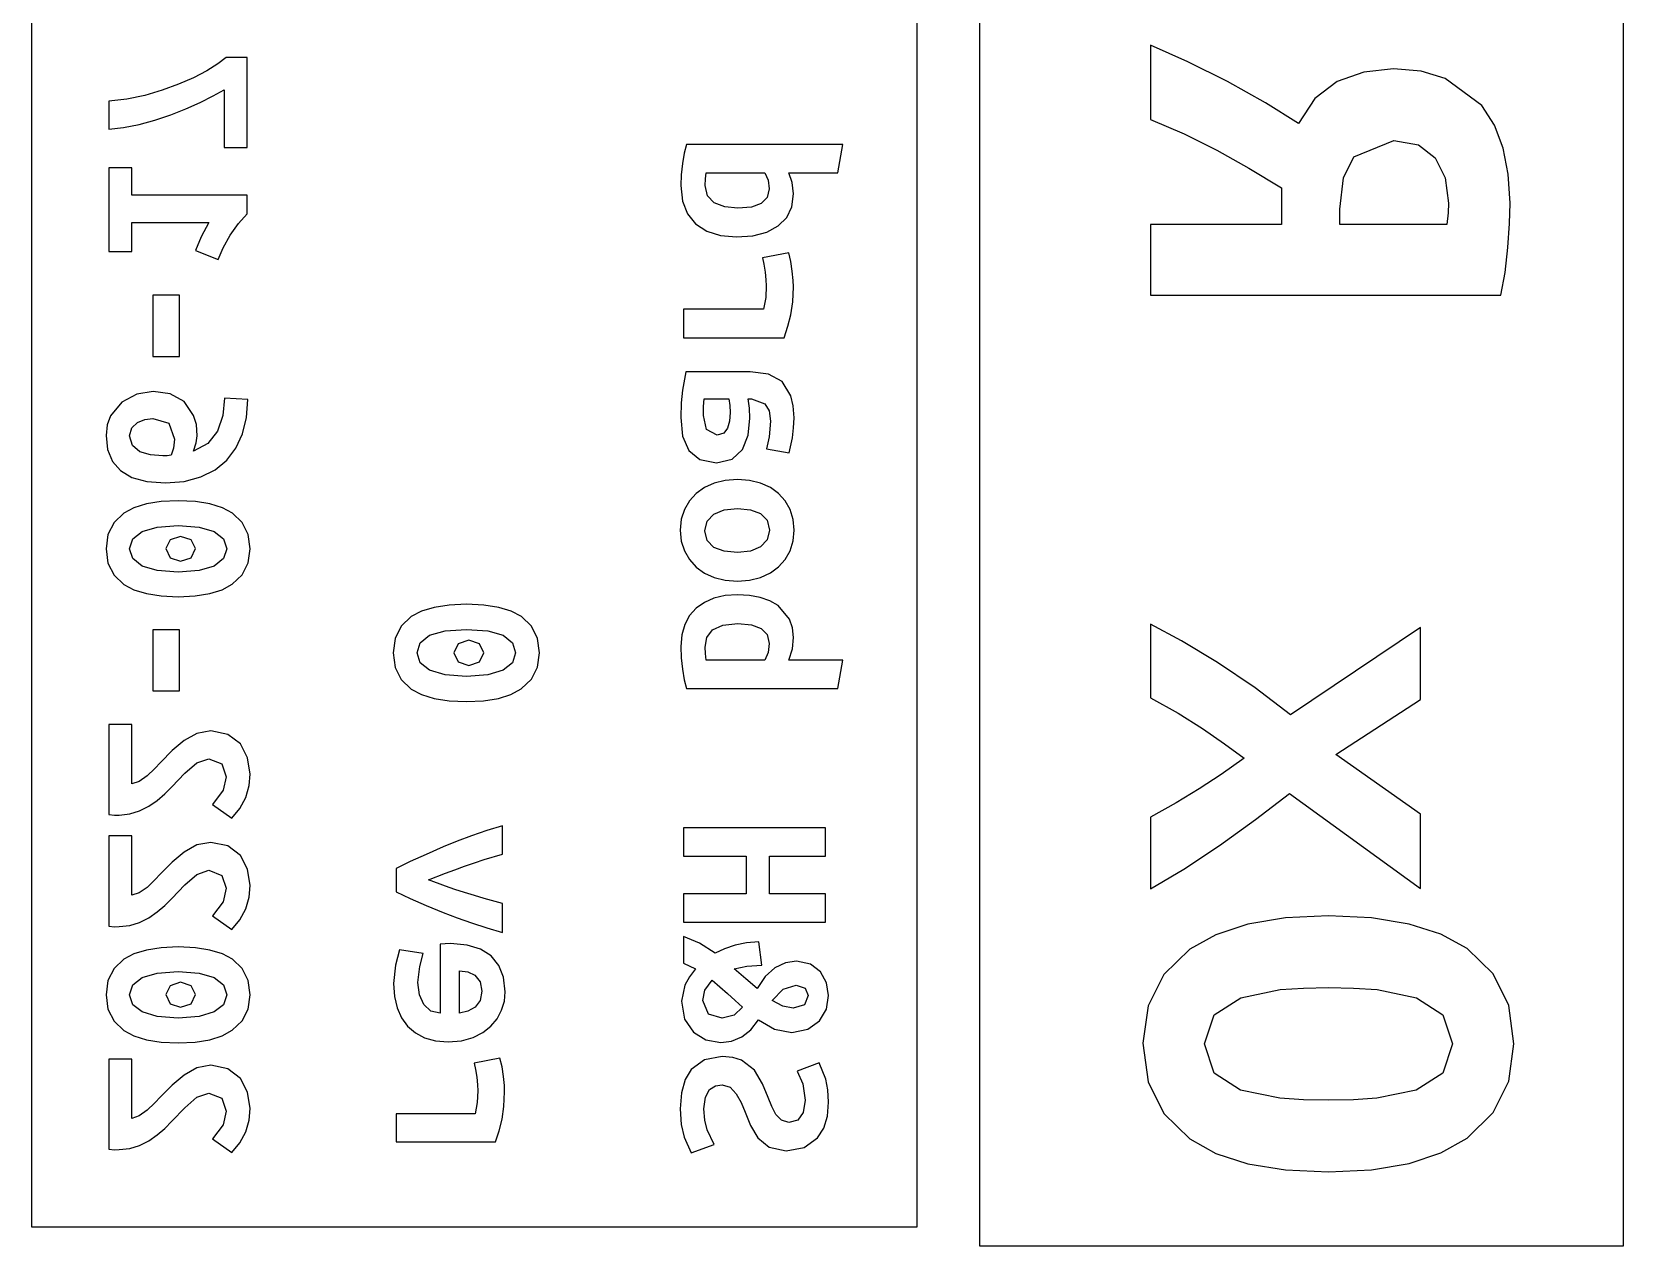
# Model space of a CAD drawing. Extents: x 84 to 124, y -233 to -38.
# Drawn here: x 111.88 to 122.87, y -137.16 to -128.76 of the extents above; entities that cross this region are included whole.
import ezdxf

# ---------------------------------------------------------------- set-up
doc = ezdxf.new("R2010")
doc.units = 0
doc.layers.add('BLACK', color=7, linetype='CONTINUOUS')

msp = doc.modelspace()

# ---------------------------------------------------------------- linework, layer by layer
at = {"layer": 'BLACK', "linetype": 'CONTINUOUS'}
for p, q in [((118.427, -137.155), (118.427, -106.705)), ((122.873, -106.705), (122.873, -137.155)), ((111.877, -137.023), (111.877, -128.427)), ((117.993, -128.427), (117.993, -137.023)), ((119.866, -128.969), (119.606, -128.855)), ((119.606, -128.855), (119.606, -129.367)), ((113.163, -128.983), (113.086, -129.031)), ((113.22, -128.94), (113.163, -128.983)), ((113.364, -128.94), (113.22, -128.94)), ((113.364, -129.562), (113.364, -128.94)), ((120.14, -129.106), (119.866, -128.969)), ((112.994, -129.079), (112.891, -129.124)), ((113.086, -129.031), (112.994, -129.079)), ((121.081, -129.04), (120.896, -129.106)), ((121.285, -129.018), (121.081, -129.04)), ((121.478, -129.035), (121.285, -129.018)), ((121.644, -129.084), (121.478, -129.035)), ((121.896, -129.272), (121.644, -129.084)), ((112.657, -129.201), (112.533, -129.228)), ((112.778, -129.165), (112.657, -129.201)), ((112.891, -129.124), (112.778, -129.165)), ((113.131, -129.205), (113.207, -129.162)), ((113.207, -129.162), (113.207, -129.562)), ((120.402, -129.252), (120.14, -129.106)), ((120.896, -129.106), (120.742, -129.222)), ((112.533, -129.228), (112.41, -129.242)), ((112.41, -129.242), (112.41, -129.435)), ((112.837, -129.335), (112.942, -129.294)), ((112.942, -129.294), (113.041, -129.25)), ((113.041, -129.25), (113.131, -129.205)), ((120.63, -129.395), (120.402, -129.252)), ((120.742, -129.222), (120.63, -129.395)), ((121.983, -129.407), (121.896, -129.272)), ((112.511, -129.424), (112.619, -129.402)), ((112.619, -129.402), (112.728, -129.372)), ((112.728, -129.372), (112.837, -129.335)), ((119.606, -129.367), (119.84, -129.466)), ((122.043, -129.566), (121.983, -129.407)), ((112.41, -129.435), (112.511, -129.424)), ((119.84, -129.466), (120.065, -129.58)), ((121.013, -129.625), (121.289, -129.514)), ((121.289, -129.514), (121.458, -129.544)), ((113.207, -129.562), (113.364, -129.562)), ((116.385, -129.601), (116.372, -129.673)), ((116.401, -129.541), (116.385, -129.601)), ((117.48, -129.541), (116.401, -129.541)), ((117.447, -129.736), (117.48, -129.541)), ((120.065, -129.58), (120.286, -129.705)), ((120.94, -129.771), (121.013, -129.625)), ((121.458, -129.544), (121.575, -129.633)), ((121.575, -129.633), (121.643, -129.771)), ((122.079, -129.746), (122.043, -129.566)), ((112.567, -129.701), (112.41, -129.701)), ((112.41, -129.701), (112.41, -130.281)), ((112.567, -129.891), (112.567, -129.701)), ((116.364, -129.75), (116.361, -129.825)), ((116.372, -129.673), (116.364, -129.75)), ((116.531, -129.779), (116.536, -129.736)), ((116.536, -129.736), (116.942, -129.736)), ((116.942, -129.736), (116.964, -129.787)), ((117.132, -129.803), (117.107, -129.736)), ((117.107, -129.736), (117.447, -129.736)), ((120.286, -129.705), (120.511, -129.84)), ((122.091, -129.947), (122.079, -129.746)), ((116.361, -129.825), (116.373, -129.932)), ((116.529, -129.824), (116.531, -129.779)), ((116.545, -129.895), (116.529, -129.824)), ((116.972, -129.847), (116.958, -129.908)), ((116.964, -129.787), (116.972, -129.847)), ((117.141, -129.881), (117.132, -129.803)), ((120.511, -129.84), (120.511, -130.094)), ((120.916, -129.987), (120.94, -129.771)), ((121.643, -129.771), (121.666, -129.947)), ((113.364, -129.891), (112.567, -129.891)), ((113.364, -130.02), (113.364, -129.891)), ((116.373, -129.932), (116.407, -130.02)), ((116.593, -129.943), (116.545, -129.895)), ((116.665, -129.971), (116.593, -129.943)), ((116.756, -129.981), (116.665, -129.971)), ((116.917, -129.949), (116.849, -129.973)), ((116.958, -129.908), (116.917, -129.949)), ((117.094, -130.046), (117.129, -129.971)), ((117.129, -129.971), (117.141, -129.881)), ((121.666, -129.947), (121.664, -130.014)), ((122.087, -130.086), (122.091, -129.947)), ((112.567, -130.08), (113.1, -130.08)), ((112.567, -130.281), (112.567, -130.08)), ((113.1, -130.08), (113.046, -130.179)), ((113.304, -130.087), (113.364, -130.02)), ((116.407, -130.02), (116.464, -130.09)), ((116.849, -129.973), (116.756, -129.981)), ((117.035, -130.104), (117.094, -130.046)), ((120.916, -130.094), (120.916, -129.987)), ((121.664, -130.014), (121.654, -130.094)), ((113.046, -130.179), (113.008, -130.273)), ((113.2, -130.255), (113.248, -130.168)), ((113.248, -130.168), (113.304, -130.087)), ((116.464, -130.09), (116.542, -130.139)), ((116.542, -130.139), (116.636, -130.169)), ((116.636, -130.169), (116.747, -130.179)), ((116.747, -130.179), (116.86, -130.171)), ((116.86, -130.171), (116.956, -130.146)), ((116.956, -130.146), (117.035, -130.104)), ((120.511, -130.094), (119.606, -130.094)), ((119.606, -130.094), (119.606, -130.582)), ((121.654, -130.094), (120.916, -130.094)), ((122.077, -130.252), (122.087, -130.086)), ((112.41, -130.281), (112.567, -130.281)), ((113.008, -130.273), (113.165, -130.335)), ((113.165, -130.335), (113.2, -130.255)), ((117.107, -130.289), (116.926, -130.324)), ((117.122, -130.35), (117.107, -130.289)), ((122.057, -130.425), (122.077, -130.252)), ((116.926, -130.324), (116.936, -130.369)), ((116.936, -130.369), (116.944, -130.422)), ((117.132, -130.417), (117.122, -130.35)), ((116.944, -130.422), (116.95, -130.475)), ((116.952, -130.517), (116.948, -130.598)), ((116.95, -130.475), (116.952, -130.517)), ((117.137, -130.48), (117.132, -130.417)), ((117.139, -130.525), (117.137, -130.48)), ((122.027, -130.582), (122.057, -130.425)), ((112.898, -130.583), (112.712, -130.583)), ((112.712, -130.583), (112.712, -131.005)), ((112.898, -131.005), (112.898, -130.583)), ((116.948, -130.598), (116.933, -130.679)), ((117.121, -130.717), (117.135, -130.628)), ((117.135, -130.628), (117.139, -130.525)), ((119.606, -130.582), (122.027, -130.582)), ((116.933, -130.679), (116.379, -130.679)), ((116.379, -130.679), (116.379, -130.876)), ((117.101, -130.797), (117.121, -130.717)), ((117.075, -130.876), (117.101, -130.797)), ((116.379, -130.876), (117.075, -130.876)), ((112.712, -131.005), (112.898, -131.005)), ((116.396, -131.111), (116.374, -131.238)), ((116.84, -131.111), (116.396, -131.111)), ((116.967, -131.127), (116.84, -131.111)), ((117.062, -131.179), (116.967, -131.127)), ((117.122, -131.277), (117.062, -131.179)), ((112.602, -131.266), (112.498, -131.321)), ((112.715, -131.249), (112.602, -131.266)), ((112.832, -131.265), (112.715, -131.249)), ((112.929, -131.318), (112.832, -131.265)), ((116.374, -131.238), (116.364, -131.327)), ((117.138, -131.346), (117.122, -131.277)), ((112.498, -131.321), (112.42, -131.415)), ((112.995, -131.413), (112.929, -131.318)), ((113.208, -131.293), (113.196, -131.414)), ((113.37, -131.304), (113.208, -131.293)), ((113.361, -131.428), (113.37, -131.304)), ((116.364, -131.327), (116.361, -131.427)), ((116.518, -131.413), (116.519, -131.351)), ((116.519, -131.351), (116.523, -131.298)), ((116.523, -131.298), (116.694, -131.298)), ((116.694, -131.298), (116.7, -131.344)), ((116.702, -131.394), (116.698, -131.452)), ((116.7, -131.344), (116.702, -131.394)), ((116.836, -131.362), (116.826, -131.298)), ((116.826, -131.298), (116.85, -131.298)), ((116.839, -131.433), (116.836, -131.362)), ((116.85, -131.298), (116.943, -131.333)), ((116.943, -131.333), (116.971, -131.381)), ((116.971, -131.381), (116.98, -131.454)), ((117.144, -131.43), (117.138, -131.346)), ((112.397, -131.478), (112.39, -131.551)), ((112.42, -131.415), (112.397, -131.478)), ((112.553, -131.555), (112.569, -131.5)), ((112.569, -131.5), (112.607, -131.462)), ((112.607, -131.462), (112.658, -131.441)), ((112.658, -131.441), (112.712, -131.434)), ((112.712, -131.434), (112.824, -131.466)), ((112.824, -131.466), (112.863, -131.578)), ((113.014, -131.477), (112.995, -131.413)), ((113.02, -131.554), (113.014, -131.477)), ((113.196, -131.414), (113.16, -131.521)), ((113.333, -131.54), (113.361, -131.428)), ((116.361, -131.427), (116.374, -131.556)), ((116.54, -131.511), (116.518, -131.413)), ((116.612, -131.549), (116.54, -131.511)), ((116.685, -131.502), (116.658, -131.537)), ((116.698, -131.452), (116.685, -131.502)), ((116.827, -131.549), (116.839, -131.433)), ((116.98, -131.454), (116.972, -131.561)), ((117.133, -131.568), (117.141, -131.5)), ((117.141, -131.5), (117.144, -131.43)), ((112.39, -131.551), (112.401, -131.649)), ((112.572, -131.622), (112.553, -131.555)), ((112.624, -131.665), (112.572, -131.622)), ((112.863, -131.578), (112.857, -131.639)), ((112.994, -131.66), (113.013, -131.603)), ((113.094, -131.607), (112.994, -131.66)), ((113.013, -131.603), (113.02, -131.554)), ((113.16, -131.521), (113.094, -131.607)), ((113.287, -131.639), (113.333, -131.54)), ((116.374, -131.556), (116.416, -131.656)), ((116.658, -131.537), (116.612, -131.549)), ((116.788, -131.648), (116.827, -131.549)), ((116.972, -131.561), (116.953, -131.644)), ((117.11, -131.671), (117.133, -131.568)), ((112.401, -131.649), (112.434, -131.731)), ((112.434, -131.731), (112.489, -131.795)), ((112.697, -131.686), (112.624, -131.665)), ((112.783, -131.693), (112.697, -131.686)), ((112.812, -131.692), (112.783, -131.693)), ((112.84, -131.689), (112.812, -131.692)), ((112.857, -131.639), (112.84, -131.689)), ((113.143, -131.789), (113.224, -131.722)), ((113.224, -131.722), (113.287, -131.639)), ((116.416, -131.656), (116.492, -131.719)), ((116.492, -131.719), (116.607, -131.741)), ((116.607, -131.741), (116.717, -131.716)), ((116.717, -131.716), (116.788, -131.648)), ((116.953, -131.644), (117.11, -131.671)), ((112.489, -131.795), (112.568, -131.842)), ((112.568, -131.842), (112.671, -131.87)), ((112.93, -131.869), (113.045, -131.838)), ((113.045, -131.838), (113.143, -131.789)), ((112.671, -131.87), (112.8, -131.879)), ((112.8, -131.879), (112.93, -131.869)), ((116.467, -131.952), (116.421, -132.003)), ((116.525, -131.912), (116.467, -131.952)), ((116.592, -131.881), (116.525, -131.912)), ((116.668, -131.862), (116.592, -131.881)), ((116.753, -131.856), (116.668, -131.862)), ((116.837, -131.862), (116.753, -131.856)), ((116.913, -131.881), (116.837, -131.862)), ((116.98, -131.912), (116.913, -131.881)), ((117.037, -131.953), (116.98, -131.912)), ((112.583, -132.052), (112.513, -132.089)), ((112.669, -132.025), (112.583, -132.052)), ((112.771, -132.009), (112.669, -132.025)), ((112.889, -132.004), (112.771, -132.009)), ((113.007, -132.009), (112.889, -132.004)), ((113.108, -132.025), (113.007, -132.009)), ((113.194, -132.052), (113.108, -132.025)), ((113.263, -132.089), (113.194, -132.052)), ((116.421, -132.003), (116.386, -132.063)), ((116.661, -132.065), (116.752, -132.056)), ((116.752, -132.056), (116.842, -132.065)), ((117.082, -132.004), (117.037, -131.953)), ((117.116, -132.064), (117.082, -132.004)), ((112.445, -132.154), (112.403, -132.236)), ((112.513, -132.089), (112.445, -132.154)), ((113.331, -132.154), (113.263, -132.089)), ((113.372, -132.236), (113.331, -132.154)), ((116.365, -132.131), (116.358, -132.206)), ((116.386, -132.063), (116.365, -132.131)), ((116.528, -132.21), (116.543, -132.143)), ((116.543, -132.143), (116.59, -132.095)), ((116.59, -132.095), (116.661, -132.065)), ((116.842, -132.065), (116.913, -132.091)), ((116.913, -132.091), (116.959, -132.138)), ((116.959, -132.138), (116.974, -132.206)), ((117.137, -132.132), (117.116, -132.064)), ((117.144, -132.206), (117.137, -132.132)), ((112.403, -132.236), (112.39, -132.335)), ((112.553, -132.335), (112.575, -132.266)), ((112.575, -132.266), (112.639, -132.216)), ((112.639, -132.216), (112.744, -132.185)), ((112.744, -132.185), (112.889, -132.175)), ((112.833, -132.273), (112.803, -132.334)), ((112.905, -132.249), (112.833, -132.273)), ((112.889, -132.175), (113.033, -132.185)), ((112.977, -132.273), (112.905, -132.249)), ((113.008, -132.334), (112.977, -132.273)), ((113.033, -132.185), (113.138, -132.216)), ((113.138, -132.216), (113.202, -132.266)), ((113.202, -132.266), (113.224, -132.335)), ((113.385, -132.335), (113.372, -132.236)), ((116.358, -132.206), (116.365, -132.282)), ((116.543, -132.278), (116.528, -132.21)), ((116.59, -132.325), (116.543, -132.278)), ((116.959, -132.273), (116.913, -132.322)), ((116.974, -132.206), (116.959, -132.273)), ((117.116, -132.348), (117.137, -132.28)), ((117.137, -132.28), (117.144, -132.206)), ((112.39, -132.335), (112.403, -132.435)), ((112.575, -132.403), (112.553, -132.335)), ((112.803, -132.334), (112.833, -132.397)), ((112.977, -132.397), (113.008, -132.334)), ((113.224, -132.335), (113.202, -132.403)), ((113.372, -132.433), (113.385, -132.335)), ((116.365, -132.282), (116.386, -132.35)), ((116.386, -132.35), (116.421, -132.41)), ((116.661, -132.352), (116.59, -132.325)), ((116.752, -132.36), (116.661, -132.352)), ((116.842, -132.351), (116.752, -132.36)), ((116.913, -132.322), (116.842, -132.351)), ((117.082, -132.408), (117.116, -132.348)), ((112.403, -132.435), (112.445, -132.517)), ((112.639, -132.454), (112.575, -132.403)), ((112.744, -132.485), (112.639, -132.454)), ((112.889, -132.496), (112.744, -132.485)), ((112.833, -132.397), (112.905, -132.42)), ((113.033, -132.485), (112.889, -132.496)), ((112.905, -132.42), (112.977, -132.397)), ((113.138, -132.454), (113.033, -132.485)), ((113.202, -132.403), (113.138, -132.454)), ((113.331, -132.515), (113.372, -132.433)), ((116.421, -132.41), (116.467, -132.461)), ((116.467, -132.461), (116.525, -132.503)), ((116.913, -132.533), (116.98, -132.501)), ((116.98, -132.501), (117.037, -132.46)), ((117.037, -132.46), (117.082, -132.408)), ((112.445, -132.517), (112.513, -132.582)), ((112.513, -132.582), (112.583, -132.619)), ((113.193, -132.618), (113.262, -132.58)), ((113.262, -132.58), (113.331, -132.515)), ((116.525, -132.503), (116.592, -132.533)), ((116.592, -132.533), (116.668, -132.553)), ((116.668, -132.553), (116.753, -132.559)), ((116.753, -132.559), (116.837, -132.552)), ((116.837, -132.552), (116.913, -132.533)), ((112.583, -132.619), (112.669, -132.645)), ((112.669, -132.645), (112.771, -132.661)), ((112.771, -132.661), (112.889, -132.667)), ((112.889, -132.667), (113.006, -132.661)), ((113.006, -132.661), (113.107, -132.645)), ((113.107, -132.645), (113.193, -132.618)), ((114.881, -132.718), (114.761, -132.724)), ((115, -132.724), (114.881, -132.718)), ((116.524, -132.706), (116.467, -132.746)), ((116.59, -132.676), (116.524, -132.706)), ((116.667, -132.659), (116.59, -132.676)), ((116.752, -132.653), (116.667, -132.659)), ((116.835, -132.657), (116.752, -132.653)), ((116.91, -132.672), (116.835, -132.657)), ((116.977, -132.695), (116.91, -132.672)), ((117.033, -132.728), (116.977, -132.695)), ((114.499, -132.804), (114.429, -132.87)), ((114.57, -132.767), (114.499, -132.804)), ((114.657, -132.74), (114.57, -132.767)), ((114.761, -132.724), (114.657, -132.74)), ((115.103, -132.74), (115, -132.724)), ((115.19, -132.767), (115.103, -132.74)), ((115.26, -132.804), (115.19, -132.767)), ((115.329, -132.87), (115.26, -132.804)), ((116.422, -132.797), (116.389, -132.859)), ((116.467, -132.746), (116.422, -132.797)), ((117.113, -132.821), (117.033, -132.728)), ((117.134, -132.881), (117.113, -132.821)), ((112.712, -132.895), (112.712, -133.317)), ((112.898, -132.895), (112.712, -132.895)), ((112.898, -133.317), (112.898, -132.895)), ((114.429, -132.87), (114.388, -132.954)), ((114.561, -132.984), (114.626, -132.933)), ((114.626, -132.933), (114.733, -132.902)), ((114.733, -132.902), (114.881, -132.892)), ((114.881, -132.892), (115.027, -132.902)), ((115.027, -132.902), (115.133, -132.933)), ((115.133, -132.933), (115.198, -132.984)), ((115.37, -132.954), (115.329, -132.87)), ((116.368, -132.93), (116.361, -133.011)), ((116.389, -132.859), (116.368, -132.93)), ((116.542, -132.948), (116.581, -132.895)), ((116.581, -132.895), (116.651, -132.862)), ((116.651, -132.862), (116.756, -132.851)), ((116.756, -132.851), (116.849, -132.86)), ((116.849, -132.86), (116.917, -132.885)), ((116.917, -132.885), (116.958, -132.928)), ((116.958, -132.928), (116.972, -132.989)), ((117.141, -132.949), (117.134, -132.881)), ((119.821, -132.971), (119.606, -132.856)), ((119.606, -132.856), (119.606, -133.364)), ((121.472, -132.88), (120.575, -133.483)), ((121.472, -133.376), (121.472, -132.88)), ((114.388, -132.954), (114.374, -133.055)), ((114.54, -133.055), (114.561, -132.984)), ((114.823, -132.991), (114.793, -133.053)), ((114.896, -132.967), (114.823, -132.991)), ((114.97, -132.991), (114.896, -132.967)), ((115.001, -133.053), (114.97, -132.991)), ((115.198, -132.984), (115.22, -133.055)), ((115.384, -133.055), (115.37, -132.954)), ((116.361, -133.011), (116.364, -133.088)), ((116.529, -133.016), (116.542, -132.948)), ((116.531, -133.058), (116.529, -133.016)), ((116.972, -132.989), (116.964, -133.052)), ((117.107, -133.105), (117.133, -133.026)), ((117.133, -133.026), (117.141, -132.949)), ((120.071, -133.122), (119.821, -132.971)), ((114.374, -133.055), (114.388, -133.155)), ((114.388, -133.155), (114.429, -133.239)), ((114.561, -133.124), (114.54, -133.055)), ((114.626, -133.175), (114.561, -133.124)), ((114.793, -133.053), (114.823, -133.117)), ((114.823, -133.117), (114.896, -133.141)), ((114.896, -133.141), (114.97, -133.117)), ((114.97, -133.117), (115.001, -133.053)), ((115.198, -133.124), (115.133, -133.175)), ((115.22, -133.055), (115.198, -133.124)), ((115.329, -133.237), (115.37, -133.154)), ((115.37, -133.154), (115.384, -133.055)), ((116.364, -133.088), (116.372, -133.167)), ((116.537, -133.105), (116.531, -133.058)), ((116.942, -133.105), (116.537, -133.105)), ((116.964, -133.052), (116.942, -133.105)), ((117.48, -133.105), (117.107, -133.105)), ((117.447, -133.3), (117.48, -133.105)), ((120.331, -133.296), (120.071, -133.122)), ((114.429, -133.239), (114.499, -133.305)), ((114.733, -133.207), (114.626, -133.175)), ((114.881, -133.217), (114.733, -133.207)), ((115.027, -133.207), (114.881, -133.217)), ((115.133, -133.175), (115.027, -133.207)), ((115.259, -133.303), (115.329, -133.237)), ((116.372, -133.167), (116.385, -133.24)), ((116.385, -133.24), (116.401, -133.3)), ((112.712, -133.317), (112.898, -133.317)), ((114.499, -133.305), (114.57, -133.342)), ((114.57, -133.342), (114.657, -133.369)), ((114.657, -133.369), (114.761, -133.385)), ((114.999, -133.385), (115.102, -133.369)), ((115.102, -133.369), (115.188, -133.342)), ((115.188, -133.342), (115.259, -133.303)), ((116.401, -133.3), (117.447, -133.3)), ((119.606, -133.364), (119.798, -133.471)), ((120.575, -133.483), (120.331, -133.296)), ((120.888, -133.757), (121.472, -133.376)), ((114.761, -133.385), (114.881, -133.391)), ((114.881, -133.391), (114.999, -133.385)), ((119.798, -133.471), (119.967, -133.578)), ((112.567, -133.55), (112.41, -133.55)), ((112.41, -133.55), (112.41, -134.172)), ((112.567, -133.96), (112.567, -133.55)), ((113.113, -133.593), (113.018, -133.611)), ((113.232, -133.618), (113.113, -133.593)), ((119.967, -133.578), (120.118, -133.682)), ((112.929, -133.661), (112.846, -133.73)), ((113.018, -133.611), (112.929, -133.661)), ((113.318, -133.684), (113.232, -133.618)), ((113.368, -133.779), (113.318, -133.684)), ((120.118, -133.682), (120.253, -133.781)), ((112.769, -133.809), (112.725, -133.855)), ((112.846, -133.73), (112.769, -133.809)), ((112.934, -133.886), (113.017, -133.814)), ((113.017, -133.814), (113.099, -133.786)), ((113.099, -133.786), (113.189, -133.821)), ((113.189, -133.821), (113.22, -133.91)), ((113.385, -133.892), (113.368, -133.779)), ((120.253, -133.781), (120.096, -133.894)), ((121.472, -134.17), (120.888, -133.757)), ((112.673, -133.904), (112.618, -133.944)), ((112.725, -133.855), (112.673, -133.904)), ((112.844, -133.981), (112.934, -133.886)), ((113.22, -133.91), (113.199, -134.004)), ((113.378, -133.972), (113.385, -133.892)), ((120.096, -133.894), (119.944, -133.995)), ((112.618, -133.944), (112.567, -133.96)), ((112.742, -134.075), (112.795, -134.029)), ((112.795, -134.029), (112.844, -133.981)), ((113.199, -134.004), (113.126, -134.102)), ((113.355, -134.053), (113.378, -133.972)), ((119.944, -133.995), (119.784, -134.091)), ((120.332, -134.207), (120.567, -134.027)), ((120.567, -134.027), (121.472, -134.682)), ((112.555, -134.168), (112.622, -134.147)), ((112.622, -134.147), (112.685, -134.115)), ((112.685, -134.115), (112.742, -134.075)), ((113.126, -134.102), (113.259, -134.196)), ((113.259, -134.196), (113.315, -134.129)), ((113.315, -134.129), (113.355, -134.053)), ((119.784, -134.091), (119.606, -134.189)), ((112.41, -134.172), (112.448, -134.176)), ((112.448, -134.176), (112.481, -134.175)), ((112.481, -134.175), (112.555, -134.168)), ((115.129, -134.25), (115.02, -134.283)), ((115.129, -134.445), (115.129, -134.25)), ((119.606, -134.189), (119.606, -134.686)), ((120.084, -134.386), (120.332, -134.207)), ((121.472, -134.682), (121.472, -134.17)), ((112.567, -134.32), (112.41, -134.32)), ((112.41, -134.32), (112.41, -134.943)), ((112.567, -134.73), (112.567, -134.32)), ((113.113, -134.364), (113.018, -134.382)), ((113.232, -134.388), (113.113, -134.364)), ((114.816, -134.356), (114.72, -134.395)), ((114.916, -134.319), (114.816, -134.356)), ((115.02, -134.283), (114.916, -134.319)), ((117.361, -134.264), (116.379, -134.264)), ((116.379, -134.264), (116.379, -134.459)), ((117.361, -134.459), (117.361, -134.264)), ((112.929, -134.431), (112.846, -134.501)), ((113.018, -134.382), (112.929, -134.431)), ((113.318, -134.454), (113.232, -134.388)), ((113.368, -134.55), (113.318, -134.454)), ((114.601, -134.447), (114.492, -134.497)), ((114.72, -134.395), (114.601, -134.447)), ((115.003, -134.482), (115.129, -134.445)), ((116.379, -134.459), (116.812, -134.459)), ((116.812, -134.459), (116.812, -134.719)), ((116.974, -134.719), (116.974, -134.459)), ((116.974, -134.459), (117.361, -134.459)), ((119.838, -134.549), (120.084, -134.386)), ((112.769, -134.579), (112.725, -134.626)), ((112.846, -134.501), (112.769, -134.579)), ((112.934, -134.657), (113.017, -134.585)), ((113.017, -134.585), (113.099, -134.556)), ((113.099, -134.556), (113.189, -134.592)), ((113.385, -134.663), (113.368, -134.55)), ((114.492, -134.497), (114.394, -134.545)), ((114.394, -134.545), (114.394, -134.706)), ((114.618, -134.623), (114.735, -134.578)), ((114.735, -134.578), (114.8, -134.553)), ((114.8, -134.553), (114.867, -134.529)), ((114.867, -134.529), (114.935, -134.505)), ((114.935, -134.505), (115.003, -134.482)), ((119.606, -134.686), (119.838, -134.549)), ((112.673, -134.675), (112.618, -134.714)), ((112.725, -134.626), (112.673, -134.675)), ((112.844, -134.751), (112.934, -134.657)), ((113.189, -134.592), (113.22, -134.681)), ((113.22, -134.681), (113.199, -134.775)), ((113.378, -134.743), (113.385, -134.663)), ((114.735, -134.666), (114.618, -134.623)), ((114.8, -134.689), (114.735, -134.666)), ((114.867, -134.711), (114.8, -134.689)), ((112.618, -134.714), (112.567, -134.73)), ((112.742, -134.845), (112.795, -134.8)), ((112.795, -134.8), (112.844, -134.751)), ((113.199, -134.775), (113.126, -134.872)), ((113.355, -134.824), (113.378, -134.743)), ((114.394, -134.706), (114.492, -134.753)), ((114.492, -134.753), (114.601, -134.801)), ((114.601, -134.801), (114.72, -134.849)), ((114.935, -134.732), (114.867, -134.711)), ((115.003, -134.752), (114.935, -134.732)), ((115.129, -134.786), (115.003, -134.752)), ((115.129, -134.988), (115.129, -134.786)), ((116.812, -134.719), (116.379, -134.719)), ((116.379, -134.719), (116.379, -134.915)), ((117.361, -134.719), (116.974, -134.719)), ((117.361, -134.915), (117.361, -134.719)), ((112.555, -134.939), (112.622, -134.918)), ((112.622, -134.918), (112.685, -134.885)), ((112.685, -134.885), (112.742, -134.845)), ((113.126, -134.872), (113.259, -134.966)), ((113.259, -134.966), (113.315, -134.9)), ((113.315, -134.9), (113.355, -134.824)), ((114.72, -134.849), (114.816, -134.885)), ((114.816, -134.885), (114.916, -134.92)), ((114.916, -134.92), (115.02, -134.954)), ((116.379, -134.915), (117.361, -134.915)), ((120.539, -134.886), (120.279, -134.93)), ((120.837, -134.872), (120.539, -134.886)), ((121.135, -134.886), (120.837, -134.872)), ((121.394, -134.929), (121.135, -134.886)), ((112.41, -134.943), (112.448, -134.947)), ((112.448, -134.947), (112.481, -134.946)), ((112.481, -134.946), (112.555, -134.939)), ((115.02, -134.954), (115.129, -134.988)), ((116.49, -135.061), (116.379, -135.015)), ((116.379, -135.015), (116.379, -135.2)), ((120.059, -135.002), (119.878, -135.102)), ((120.279, -134.93), (120.059, -135.002)), ((121.614, -134.999), (121.394, -134.929)), ((121.795, -135.098), (121.614, -134.999)), ((112.583, -135.134), (112.513, -135.171)), ((112.669, -135.108), (112.583, -135.134)), ((112.771, -135.092), (112.669, -135.108)), ((112.889, -135.086), (112.771, -135.092)), ((113.007, -135.092), (112.889, -135.086)), ((113.108, -135.108), (113.007, -135.092)), ((113.194, -135.134), (113.108, -135.108)), ((113.263, -135.171), (113.194, -135.134)), ((114.418, -135.107), (114.389, -135.213)), ((114.582, -135.133), (114.418, -135.107)), ((114.557, -135.222), (114.582, -135.133)), ((114.732, -135.065), (114.699, -135.068)), ((114.699, -135.068), (114.699, -135.545)), ((114.771, -135.064), (114.732, -135.065)), ((114.884, -135.074), (114.771, -135.064)), ((114.978, -135.102), (114.884, -135.074)), ((115.052, -135.149), (114.978, -135.102)), ((116.598, -135.129), (116.49, -135.061)), ((116.663, -135.099), (116.598, -135.129)), ((116.736, -135.074), (116.663, -135.099)), ((116.815, -135.058), (116.736, -135.074)), ((116.901, -135.051), (116.815, -135.058)), ((116.921, -135.213), (116.901, -135.051)), ((119.878, -135.102), (119.698, -135.277)), ((121.975, -135.272), (121.795, -135.098)), ((112.445, -135.236), (112.403, -135.318)), ((112.513, -135.171), (112.445, -135.236)), ((113.331, -135.236), (113.263, -135.171)), ((113.372, -135.318), (113.331, -135.236)), ((114.389, -135.213), (114.377, -135.34)), ((114.544, -135.332), (114.557, -135.222)), ((115.105, -135.214), (115.052, -135.149)), ((115.137, -135.296), (115.105, -135.214)), ((116.379, -135.2), (116.463, -135.239)), ((116.463, -135.239), (116.421, -135.293)), ((116.729, -135.237), (116.818, -135.22)), ((116.81, -135.308), (116.729, -135.237)), ((116.818, -135.22), (116.921, -135.213)), ((117.011, -135.231), (116.944, -135.29)), ((117.084, -135.196), (117.011, -135.231)), ((117.16, -135.185), (117.084, -135.196)), ((117.257, -135.205), (117.16, -135.185)), ((117.327, -135.259), (117.257, -135.205)), ((112.403, -135.318), (112.39, -135.418)), ((112.553, -135.418), (112.575, -135.349)), ((112.575, -135.349), (112.639, -135.298)), ((112.639, -135.298), (112.744, -135.268)), ((112.744, -135.268), (112.889, -135.257)), ((112.833, -135.355), (112.803, -135.416)), ((112.905, -135.331), (112.833, -135.355)), ((112.889, -135.257), (113.033, -135.268)), ((112.977, -135.355), (112.905, -135.331)), ((113.008, -135.416), (112.977, -135.355)), ((113.033, -135.268), (113.138, -135.298)), ((113.138, -135.298), (113.202, -135.349)), ((113.202, -135.349), (113.224, -135.418)), ((113.385, -135.418), (113.372, -135.318)), ((114.377, -135.34), (114.383, -135.429)), ((114.555, -135.417), (114.544, -135.332)), ((114.832, -135.545), (114.832, -135.251)), ((114.832, -135.251), (114.889, -135.258)), ((114.889, -135.258), (114.938, -135.283)), ((114.938, -135.283), (114.974, -135.327)), ((114.974, -135.327), (114.987, -135.393)), ((115.148, -135.396), (115.137, -135.296)), ((116.39, -135.35), (116.366, -135.462)), ((116.421, -135.293), (116.39, -135.35)), ((116.528, -135.385), (116.577, -135.316)), ((116.577, -135.316), (116.632, -135.362)), ((116.888, -135.375), (116.81, -135.308)), ((116.944, -135.29), (116.888, -135.375)), ((117.068, -135.378), (117.158, -135.351)), ((117.158, -135.351), (117.221, -135.371)), ((117.369, -135.335), (117.327, -135.259)), ((117.383, -135.423), (117.369, -135.335)), ((119.698, -135.277), (119.591, -135.494)), ((122.082, -135.492), (121.975, -135.272)), ((112.39, -135.418), (112.403, -135.517)), ((112.575, -135.486), (112.553, -135.418)), ((112.803, -135.416), (112.833, -135.479)), ((112.977, -135.479), (113.008, -135.416)), ((113.224, -135.418), (113.202, -135.486)), ((113.372, -135.516), (113.385, -135.418)), ((114.383, -135.429), (114.401, -135.508)), ((114.586, -135.485), (114.555, -135.417)), ((114.974, -135.458), (114.94, -135.503)), ((114.987, -135.393), (114.974, -135.458)), ((115.123, -135.524), (115.142, -135.461)), ((115.142, -135.461), (115.148, -135.396)), ((116.366, -135.462), (116.388, -135.587)), ((116.513, -135.458), (116.528, -135.385)), ((116.553, -135.552), (116.513, -135.458)), ((116.632, -135.362), (116.685, -135.408)), ((116.685, -135.408), (116.737, -135.456)), ((116.737, -135.456), (116.788, -135.502)), ((116.993, -135.456), (117.068, -135.378)), ((117.067, -135.496), (116.993, -135.456)), ((117.242, -135.423), (117.215, -135.486)), ((117.221, -135.371), (117.242, -135.423)), ((117.368, -135.516), (117.383, -135.423)), ((120.047, -135.557), (120.231, -135.438)), ((120.231, -135.438), (120.503, -135.382)), ((120.503, -135.382), (120.664, -135.372)), ((120.664, -135.372), (120.837, -135.368)), ((120.837, -135.368), (121.01, -135.372)), ((121.01, -135.372), (121.172, -135.382)), ((121.172, -135.382), (121.444, -135.438)), ((121.444, -135.438), (121.626, -135.555)), ((112.403, -135.517), (112.445, -135.599)), ((112.639, -135.536), (112.575, -135.486)), ((112.744, -135.568), (112.639, -135.536)), ((112.889, -135.578), (112.744, -135.568)), ((112.833, -135.479), (112.905, -135.503)), ((113.033, -135.568), (112.889, -135.578)), ((112.905, -135.503), (112.977, -135.479)), ((113.138, -135.536), (113.033, -135.568)), ((113.202, -135.486), (113.138, -135.536)), ((113.331, -135.597), (113.372, -135.516)), ((114.401, -135.508), (114.431, -135.577)), ((114.431, -135.577), (114.473, -135.634)), ((114.635, -135.53), (114.586, -135.485)), ((114.699, -135.545), (114.635, -135.53)), ((114.89, -135.531), (114.832, -135.545)), ((114.94, -135.503), (114.89, -135.531)), ((115.092, -135.583), (115.123, -135.524)), ((116.647, -135.58), (116.553, -135.552)), ((116.73, -135.558), (116.647, -135.58)), ((116.788, -135.502), (116.73, -135.558)), ((117.137, -135.51), (117.067, -135.496)), ((117.215, -135.486), (117.137, -135.51)), ((117.32, -135.597), (117.368, -135.516)), ((119.591, -135.494), (119.555, -135.753)), ((119.979, -135.757), (120.047, -135.557)), ((121.626, -135.555), (121.694, -135.757)), ((122.118, -135.757), (122.082, -135.492)), ((112.445, -135.599), (112.513, -135.664)), ((112.513, -135.664), (112.583, -135.701)), ((113.193, -135.701), (113.262, -135.663)), ((113.262, -135.663), (113.331, -135.597)), ((114.473, -135.634), (114.527, -135.681)), ((114.527, -135.681), (114.591, -135.715)), ((114.926, -135.713), (114.993, -135.679)), ((114.993, -135.679), (115.049, -135.635)), ((115.049, -135.635), (115.092, -135.583)), ((116.388, -135.587), (116.448, -135.676)), ((116.448, -135.676), (116.534, -135.729)), ((116.783, -135.708), (116.846, -135.659)), ((116.846, -135.659), (116.899, -135.591)), ((116.899, -135.591), (117.009, -135.654)), ((117.009, -135.654), (117.128, -135.678)), ((117.128, -135.678), (117.24, -135.656)), ((117.24, -135.656), (117.32, -135.597)), ((112.583, -135.701), (112.669, -135.728)), ((112.669, -135.728), (112.771, -135.744)), ((112.771, -135.744), (112.889, -135.749)), ((112.889, -135.749), (113.006, -135.744)), ((113.006, -135.744), (113.107, -135.728)), ((113.107, -135.728), (113.193, -135.701)), ((114.591, -135.715), (114.667, -135.736)), ((114.667, -135.736), (114.755, -135.743)), ((114.755, -135.743), (114.847, -135.736)), ((114.847, -135.736), (114.926, -135.713)), ((116.534, -135.729), (116.637, -135.747)), ((116.637, -135.747), (116.712, -135.737)), ((116.712, -135.737), (116.783, -135.708)), ((119.555, -135.753), (119.591, -136.019)), ((120.047, -135.96), (119.979, -135.757)), ((121.694, -135.757), (121.626, -135.96)), ((122.082, -136.015), (122.118, -135.757)), ((112.41, -135.862), (112.41, -136.484)), ((112.567, -135.862), (112.41, -135.862)), ((112.567, -136.272), (112.567, -135.862)), ((113.113, -135.905), (113.018, -135.923)), ((113.232, -135.929), (113.113, -135.905)), ((115.112, -135.856), (114.934, -135.89)), ((114.934, -135.89), (114.943, -135.935)), ((115.127, -135.916), (115.112, -135.856)), ((116.524, -135.866), (116.433, -135.933)), ((116.647, -135.843), (116.524, -135.866)), ((116.721, -135.85), (116.647, -135.843)), ((116.781, -135.87), (116.721, -135.85)), ((116.87, -135.939), (116.781, -135.87)), ((117.317, -135.888), (117.166, -135.945)), ((117.363, -136.001), (117.317, -135.888)), ((112.929, -135.973), (112.846, -136.042)), ((113.018, -135.923), (112.929, -135.973)), ((113.318, -135.996), (113.232, -135.929)), ((113.368, -136.091), (113.318, -135.996)), ((114.943, -135.935), (114.952, -135.987)), ((114.952, -135.987), (114.957, -136.039)), ((115.136, -135.982), (115.127, -135.916)), ((115.142, -136.044), (115.136, -135.982)), ((116.391, -136.003), (116.366, -136.094)), ((116.433, -135.933), (116.391, -136.003)), ((116.927, -136.032), (116.87, -135.939)), ((117.166, -135.945), (117.204, -136.033)), ((117.378, -136.075), (117.363, -136.001)), ((119.591, -136.019), (119.698, -136.239)), ((120.229, -136.077), (120.047, -135.96)), ((121.626, -135.96), (121.442, -136.077)), ((121.975, -136.232), (122.082, -136.015)), ((112.769, -136.121), (112.725, -136.167)), ((112.846, -136.042), (112.769, -136.121)), ((112.934, -136.198), (113.017, -136.126)), ((113.017, -136.126), (113.099, -136.097)), ((113.099, -136.097), (113.189, -136.133)), ((113.385, -136.204), (113.368, -136.091)), ((114.959, -136.081), (114.955, -136.161)), ((114.957, -136.039), (114.959, -136.081)), ((115.139, -136.19), (115.143, -136.089)), ((115.143, -136.089), (115.142, -136.044)), ((116.366, -136.094), (116.358, -136.205)), ((116.521, -136.205), (116.532, -136.124)), ((116.532, -136.124), (116.56, -136.072)), ((116.56, -136.072), (116.602, -136.046)), ((116.602, -136.046), (116.648, -136.039)), ((116.648, -136.039), (116.702, -136.056)), ((116.702, -136.056), (116.744, -136.101)), ((116.744, -136.101), (116.778, -136.161)), ((116.966, -136.128), (116.927, -136.032)), ((116.99, -136.189), (116.966, -136.128)), ((117.204, -136.033), (117.22, -136.145)), ((117.383, -136.159), (117.378, -136.075)), ((120.501, -136.132), (120.229, -136.077)), ((121.442, -136.077), (121.17, -136.132)), ((112.673, -136.216), (112.618, -136.255)), ((112.725, -136.167), (112.673, -136.216)), ((112.844, -136.292), (112.934, -136.198)), ((113.189, -136.133), (113.22, -136.222)), ((113.22, -136.222), (113.199, -136.316)), ((113.378, -136.284), (113.385, -136.204)), ((114.955, -136.161), (114.94, -136.241)), ((115.126, -136.277), (115.139, -136.19)), ((116.358, -136.205), (116.364, -136.315)), ((116.527, -136.285), (116.521, -136.205)), ((116.778, -136.161), (116.806, -136.228)), ((116.806, -136.228), (116.842, -136.32)), ((117.019, -136.244), (116.99, -136.189)), ((117.207, -136.231), (117.17, -136.283)), ((117.22, -136.145), (117.207, -136.231)), ((117.375, -136.257), (117.383, -136.159)), ((119.698, -136.239), (119.878, -136.414)), ((120.663, -136.143), (120.501, -136.132)), ((120.837, -136.146), (120.663, -136.143)), ((121.009, -136.143), (120.837, -136.146)), ((121.17, -136.132), (121.009, -136.143)), ((121.795, -136.408), (121.975, -136.232)), ((112.618, -136.255), (112.567, -136.272)), ((112.742, -136.386), (112.795, -136.341)), ((112.795, -136.341), (112.844, -136.292)), ((113.199, -136.316), (113.126, -136.413)), ((113.355, -136.365), (113.378, -136.284)), ((114.94, -136.241), (114.394, -136.241)), ((114.394, -136.241), (114.394, -136.434)), ((115.106, -136.357), (115.126, -136.277)), ((116.364, -136.315), (116.384, -136.401)), ((116.544, -136.351), (116.527, -136.285)), ((116.842, -136.32), (116.894, -136.406)), ((117.057, -136.285), (117.019, -136.244)), ((117.107, -136.301), (117.057, -136.285)), ((117.17, -136.283), (117.107, -136.301)), ((117.306, -136.406), (117.349, -136.339)), ((117.349, -136.339), (117.375, -136.257)), ((112.555, -136.48), (112.622, -136.459)), ((112.622, -136.459), (112.685, -136.426)), ((112.685, -136.426), (112.742, -136.386)), ((113.126, -136.413), (113.259, -136.507)), ((113.259, -136.507), (113.315, -136.441)), ((113.315, -136.441), (113.355, -136.365)), ((114.394, -136.434), (115.081, -136.434)), ((115.081, -136.434), (115.106, -136.357)), ((116.384, -136.401), (116.433, -136.51)), ((116.433, -136.51), (116.591, -136.453)), ((116.591, -136.453), (116.544, -136.351)), ((116.894, -136.406), (116.973, -136.47)), ((117.213, -136.473), (117.306, -136.406)), ((119.878, -136.414), (120.059, -136.514)), ((121.614, -136.51), (121.795, -136.408)), ((112.41, -136.484), (112.448, -136.488)), ((112.448, -136.488), (112.481, -136.487)), ((112.481, -136.487), (112.555, -136.48)), ((116.973, -136.47), (117.09, -136.496)), ((117.09, -136.496), (117.213, -136.473)), ((120.059, -136.514), (120.279, -136.585)), ((121.394, -136.584), (121.614, -136.51)), ((120.279, -136.585), (120.539, -136.628)), ((120.539, -136.628), (120.837, -136.642)), ((120.837, -136.642), (121.135, -136.628)), ((121.135, -136.628), (121.394, -136.584)), ((117.993, -137.023), (111.877, -137.023)), ((122.873, -137.155), (118.427, -137.155))]:
    msp.add_line(p, q, dxfattribs=at)

doc.saveas('drawing.dxf')
